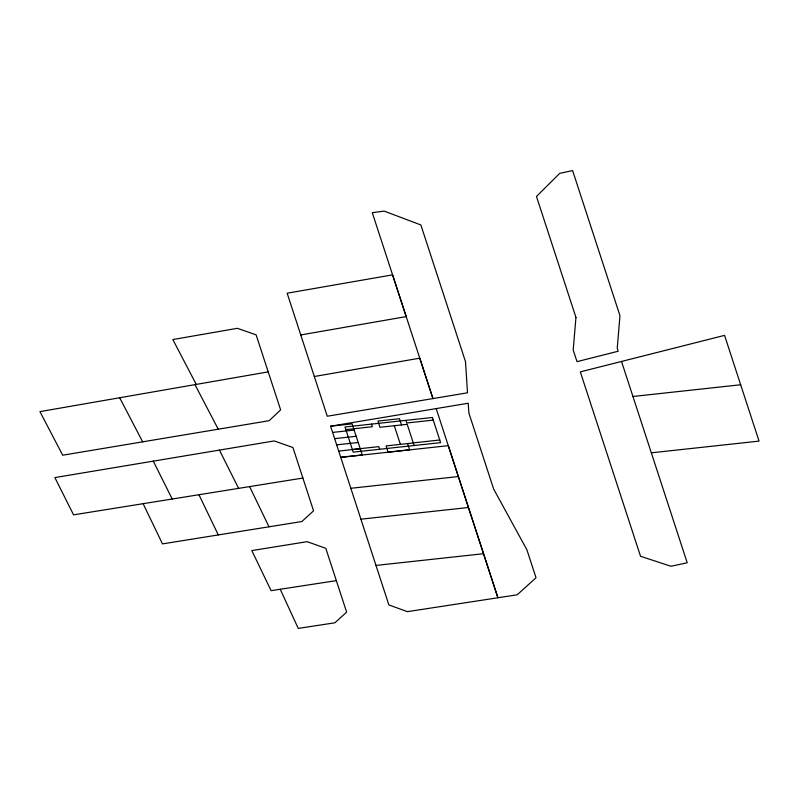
<?xml version="1.0" encoding="UTF-8"?>
<svg xmlns="http://www.w3.org/2000/svg" width="799" height="799" viewBox="0 0 799 799"><rect width="100%" height="100%" fill="white"/><g stroke="black" fill="none" stroke-linecap="round" stroke-linejoin="round"><path stroke-width="1.2" d="M300.784 334.941L406.182 316.604L392.579 274.856L287.151 293.213L327.27 416.229L467.515 392.808L465.497 361.617L420.873 224.958L384.179 211.106L372.284 212.684L432.958 398.591L419.785 358.172L314.317 376.509M268.234 371.875L39.95 411.625L62.702 455.21L269.223 420.683L280.629 409.877L256.119 334.851L237.373 328.319L172.844 339.555L196.244 384.409M330.556 426.217L468.224 403.245L468.843 412.943L493.632 489.018L526.881 549.762L536.029 577.737L517.183 594.806L407.41 611.654L388.873 604.933L330.586 426.207L352.119 423.86L362.267 454.951L340.724 457.288M302.881 478.052L73.568 514.846L54.881 477.582L274.247 440.938L292.933 447.54L313.568 510.811L301.882 521.527L162.487 543.889L143.121 503.68M280.219 589.253L271.111 590.681L251.805 550.581L307.156 541.672L325.812 548.334L346.636 612.144L334.861 622.801L298.257 628.404L280.219 589.253L336.349 580.643M632.978 396.484L740.673 384.758M345.857 429.622L372.324 426.736L371.465 424.099M433.258 420.114L406.781 422.991L405.922 420.354M332.614 432.419L354.147 430.082M334.641 438.641L356.174 436.294M336.669 444.853L358.202 442.516M352.349 449.507L378.816 446.631L379.685 449.268M413.273 442.886L439.75 439.999M338.696 451.075L360.229 448.728M413.303 442.956L386.077 445.922L388.104 452.134L409.637 449.787L407.61 443.575M340.754 457.368L448.299 445.662L497.907 597.772L436.174 408.569M651.355 452.823L759.05 441.108L724.563 335.38L580.324 371.875L640.528 556.264L671 566.271L687.21 562.776L621.512 361.448M350.821 488.289L458.366 476.554M360.898 519.19L468.434 507.505M375.979 565.422L483.525 553.717M194.976 384.649L218.247 429.223M119.66 397.742L142.681 441.847M219.415 450.077L238.601 488.349M153.288 461.133L172.214 499.015M249.608 486.581L269.003 526.811M198.931 494.711L218.297 534.931M414.132 445.522L407.21 424.309L379.984 427.265L377.957 421.053L399.5 418.706L401.527 424.928M394.297 425.707L400.379 444.364M575.959 317.433L573.193 350.012L577.008 361.657L618.196 351.23L617.237 348.274L619.964 315.675L572.613 170.596L559.69 173.373L536.479 196.474L575.959 317.433M432.399 417.478L344.998 426.986L353.208 452.144L440.609 442.636L432.399 417.478"/></g></svg>
